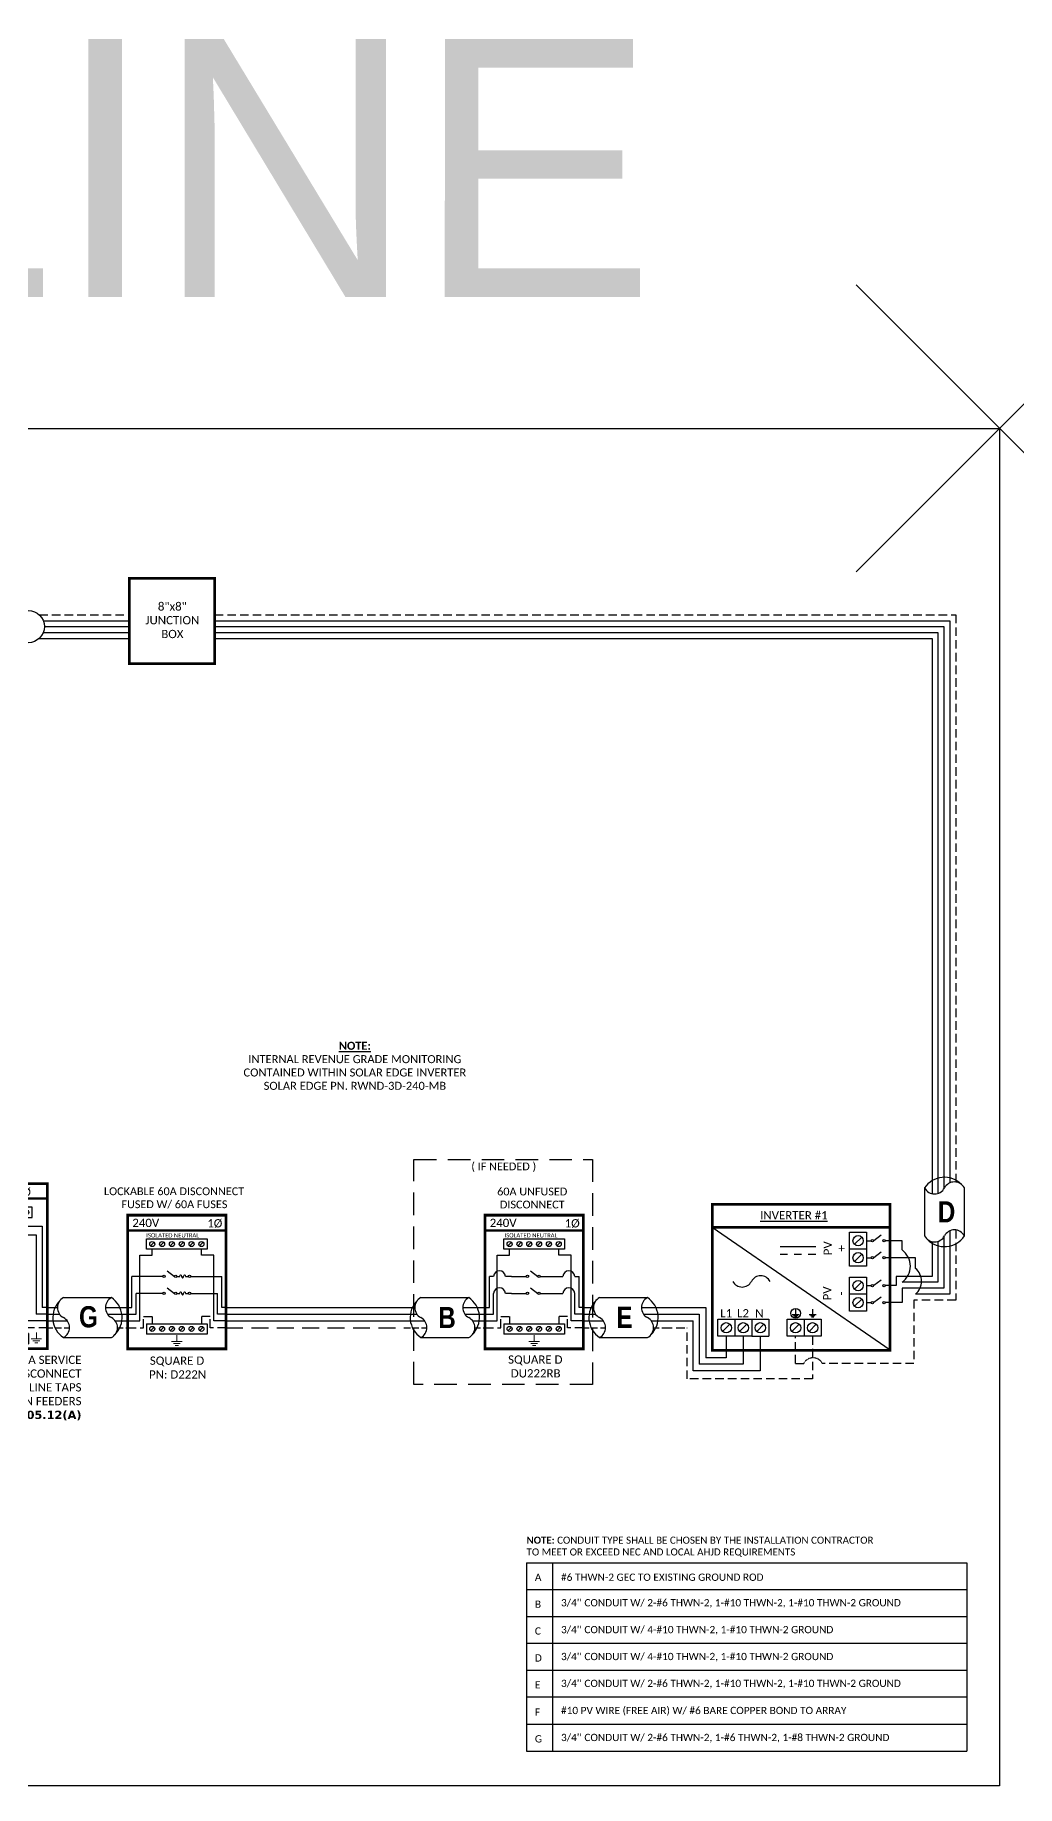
# Model space of a CAD drawing. Header units: feet. Extents: x -13431 to 10655, y 10829 to 29871.
# Drawn here: x 6525 to 6960, y 16895 to 17670 of the extents above; entities that cross this region are included whole.
import ezdxf

# ---------------------------------------------------------------- set-up
doc = ezdxf.new("R2010")
doc.units = ezdxf.units.FT
doc.header["$MEASUREMENT"] = 0
doc.linetypes.add('DASHED', pattern=[0.75, 0.5, -0.25])
doc.linetypes.add('HIDDEN', pattern=[0.375, 0.25, -0.125])
doc.layers.add('LOCKED (NO PRINT)', color=7, linetype='Continuous', plot=False)
doc.styles.add('ONE LINE TXT', font='techb___.ttf')
doc.styles.get("Standard").update_dxf_attribs({"font": 'calibri.ttf'})
doc.styles.add('TITLE BBLOCK TEXT', font='ARIALUNI.TTF')

# ---------------------------------------------------------------- blocks, each defined once
blk = doc.blocks.new('*U253')
at = {"color": 7}
for p, q in [((-35.53, 9), (-31.05, 9)), ((-9.81, 9), (0, 9))]:
    blk.add_line(p, q, dxfattribs=at)
at = {"color": 7, "linetype": 'Continuous'}
for p, q in [((-7.14, 13.31), (-28.39, 13.31)), ((-28.39, -4.31), (-7.14, -4.31))]:
    blk.add_line(p, q, dxfattribs=at)
at = {"color": 10}
for p, q in [((-35.53, 6), (-30.11, 6)), ((-8.87, 6), (0, 6))]:
    blk.add_line(p, q, dxfattribs=at)
at = {"color": 253}
for p, q in [((-35.53, 3), (-26.66, 3)), ((-5.41, 3), (0, 3))]:
    blk.add_line(p, q, dxfattribs=at)
at = {"color": 92, "linetype": 'HIDDEN', "ltscale": 10}
for p, q in [((-4.48, 0), (0, 0)), ((-35.53, 0), (-25.72, 0))]:
    blk.add_line(p, q, dxfattribs=at)
at = {"color": 7, "linetype": 'Continuous'}
for centre, start, end in [((-22.54, 4.5), 133.97324, 236.42648), ((-12.99, 4.5), 313.97324, 56.42648)]:
    blk.add_arc(centre, 10.58, start, end, dxfattribs=at)
at = {"linetype": 'Continuous'}
for centre, start, end in [((-26.08, 8.91), 117.66392, 242.33608), ((-4.83, 8.91), 117.66392, 242.33608), ((-30.7, 0.09), 297.66392, 62.33608), ((-9.45, 0.09), 297.66392, 62.33608)]:
    blk.add_arc(centre, 4.98, start, end, dxfattribs=at)
blk = doc.blocks.new('unfusedDisconnect')
at = {"lineweight": 50}
blk.add_line((-43.61, 43.06), (0, 43.06), dxfattribs=at)
at = {"color": 1, "linetype": 'Continuous'}
for p, q in [((-35.27, 34.78), (-35.27, 39.32)), ((-35.27, 39.32), (-8.32, 39.32)), ((-8.32, 39.32), (-8.32, 34.78)), ((-8.32, 34.78), (-35.27, 34.78)), ((-23.43, 25.18), (-20.16, 22.74)), ((-31.89, 22.73), (-25.32, 22.73)), ((-23.43, 17.65), (-20.16, 15.2)), ((-19.08, 22.73), (-11.7, 22.73)), ((-31.89, 15.2), (-25.32, 15.2)), ((-19.08, 15.2), (-11.7, 15.19)), ((-35.27, 1.76), (-8.32, 1.76)), ((-35.27, 1.76), (-35.27, -2.78)), ((-8.32, 1.76), (-8.32, -2.78)), ((-8.32, -2.78), (-35.27, -2.78))]:
    blk.add_line(p, q, dxfattribs=at)
at = {"color": 253, "linetype": 'Continuous'}
for p, q in [((-38.16, 3), (-38.16, 32.17)), ((-38.16, 32.17), (-32.67, 32.17)), ((-32.67, 32.17), (-32.67, 34.78)), ((-10.92, 32.17), (-10.92, 34.78)), ((-5.43, 32.17), (-10.92, 32.17)), ((-5.43, 3), (-5.43, 32.17)), ((-43.61, 3), (-38.16, 3)), ((0, 3), (-5.43, 3))]:
    blk.add_line(p, q, dxfattribs=at)
at = {"color": 4, "linetype": 'Continuous'}
for p, q in [((-31.89, 37.83), (-33.46, 36.26)), ((-27.53, 37.83), (-29.11, 36.26)), ((-23.18, 37.83), (-24.76, 36.26)), ((-18.83, 37.83), (-20.41, 36.26)), ((-14.48, 37.83), (-16.06, 36.26)), ((-10.13, 37.83), (-11.7, 36.26)), ((-31.89, 0.28), (-33.46, -1.3)), ((-27.53, 0.28), (-29.11, -1.3)), ((-23.18, 0.28), (-24.76, -1.3)), ((-18.83, 0.28), (-20.41, -1.3)), ((-14.48, 0.28), (-16.06, -1.3)), ((-10.13, 0.28), (-11.7, -1.3))]:
    blk.add_line(p, q, dxfattribs=at)
at = {"color": 7, "linetype": 'Continuous'}
for p, q in [((-41.66, 9), (-41.66, 22.73)), ((-39.8, 22.73), (-41.66, 22.73)), ((-31.89, 22.73), (-34.52, 22.73)), ((-11.7, 22.73), (-9.07, 22.73)), ((-3.79, 22.73), (-1.93, 22.73)), ((-1.93, 9), (-1.93, 22.73))]:
    blk.add_line(p, q, dxfattribs=at)
at = {"color": 7}
for p, q in [((-43.61, 9), (-41.66, 9)), ((0, 9), (-1.93, 9))]:
    blk.add_line(p, q, dxfattribs=at)
at = {"color": 10, "linetype": 'Continuous'}
for p, q in [((-39.8, 6), (-39.8, 15.2)), ((-31.89, 15.2), (-34.52, 15.2)), ((-11.7, 15.2), (-9.07, 15.2)), ((-3.79, 6), (-3.79, 15.2)), ((-43.61, 6), (-39.8, 6)), ((0, 6), (-3.79, 6))]:
    blk.add_line(p, q, dxfattribs=at)
at = {"color": 92, "linetype": 'HIDDEN', "ltscale": 15}
for p, q in [((-43.61, 0), (-36.58, 0)), ((-36.58, 0), (-36.58, 4.9)), ((-36.58, 4.9), (-32.67, 4.9)), ((-32.67, 4.9), (-32.67, 1.76)), ((-7.01, 4.9), (-10.92, 4.9)), ((-10.92, 4.9), (-10.92, 1.76)), ((-7.01, 0), (-7.01, 4.9)), ((0, 0), (-7.01, 0))]:
    blk.add_line(p, q, dxfattribs=at)
at = {"lineweight": 50, "const_width": 1.19}
blk.add_lwpolyline([(-43.61, -9.34), (-43.61, 49.84), (0, 49.84), (0, -9.34)], close=True, dxfattribs=at)
at = {"color": 92, "linetype": 'Continuous', "lineweight": 5, "ltscale": 0.05, "flags": 128}
for points in [[(-24.14, -6.17), (-19.45, -6.17)], [(-20.27, -7.03), (-23.32, -7.03)], [(-21.8, -3.32), (-21.8, -6.17)], [(-21.08, -7.9), (-22.51, -7.9)]]:
    blk.add_lwpolyline(points, dxfattribs=at)
at = {"color": 4, "linetype": 'Continuous'}
for centre in [(-32.67, 37.05), (-28.32, 37.05), (-23.97, 37.05), (-19.62, 37.05), (-15.27, 37.05), (-10.92, 37.05), (-32.67, -0.51), (-28.32, -0.51), (-23.97, -0.51), (-19.62, -0.51), (-15.27, -0.51), (-10.92, -0.51)]:
    blk.add_circle(centre, 1.11, dxfattribs=at)
at = {"color": 1, "linetype": 'Continuous'}
for centre in [(-24.78, 22.73), (-19.62, 22.73), (-24.78, 15.2), (-19.62, 15.2)]:
    blk.add_circle(centre, 0.541, dxfattribs=at)
at = {"color": 7, "linetype": 'Continuous'}
for centre in [(-37.16, 22.58), (-6.43, 22.58)]:
    blk.add_arc(centre, 2.64, 3.28193, 176.71807, dxfattribs=at)
at = {"color": 10, "linetype": 'Continuous'}
for centre in [(-37.16, 15.04), (-6.43, 15.04)]:
    blk.add_arc(centre, 2.64, 3.28193, 176.71807, dxfattribs=at)
at = {"color": 4, "linetype": 'Continuous'}
blk.add_text('ISOLATED NEUTRAL', height=1.8743, dxfattribs=at).set_placement((-34.91, 39.97))
at = {"color": 1}
for s, width, gutter_width, heights, insert, char_height, attachment_point in [('\\A1;\\pi17.028;60A UNFUSED\\P\\pi18.229;DISCONNECT', 64.922, 0, [11.89], (-55.21, 62.04), 3.4544, 1), ('240V', 0.1481, 0.75, [0], (-35.55, 46.4), 3.658, 5), ('1Ø', 0.1481, 0.75, [0], (-4.98, 46.1), 3.658, 5), ('\\A1;\\pi13.903,t32.191;SQUARE D\\P\\pi15.079,t33.367;DU222RB', 51.6906, 0.203, [45.94], (-47.25, -12.27), 3.6576, 1)]:
    blk.add_mtext_dynamic_manual_height_columns(s, width=width, gutter_width=gutter_width, heights=heights, dxfattribs=dict(at, insert=insert, char_height=char_height, attachment_point=attachment_point))
blk = doc.blocks.new('*U249')
at = {"color": 10, "linetype": 'DASHED', "ltscale": 20}
blk.add_lwpolyline([(-75.05, 74.56), (3.97, 74.56), (3.97, -25.17), (-75.05, -25.17)], close=True, dxfattribs=at)
at = {"color": 7}
for name, p in [('unfusedDisconnect', (0, 0)), ('*U253', (-43.61, 0))]:
    blk.add_blockref(name, p, dxfattribs=at)
at = {"color": 10, "insert": (-50.86, 73.16), "char_height": 3.4544, "attachment_point": 1}
blk.add_mtext_dynamic_manual_height_columns('\\A1;\\pi1.2092;( IF NEEDED )', width=30.7523, gutter_width=0, heights=[6.58], dxfattribs=at)
at = {"color": 1, "linetype": 'Continuous', "insert": (-64.3, 9.22), "char_height": 9.3833, "attachment_point": 1, "style": 'ONE LINE TXT'}
blk.add_mtext_dynamic_manual_height_columns('{\\W1;\\C256;B}', width=0.1385, gutter_width=2.13, heights=[0], dxfattribs=at)
blk = doc.blocks.new('*U250')
at = {"lineweight": 50}
blk.add_line((-43.61, 43.06), (0, 43.06), dxfattribs=at)
at = {"color": 1, "linetype": 'Continuous'}
for p, q in [((-35.27, 34.78), (-35.27, 39.32)), ((-35.27, 39.32), (-8.32, 39.32)), ((-8.32, 39.32), (-8.32, 34.78)), ((-8.32, 34.78), (-35.27, 34.78)), ((-26.07, 25.18), (-22.81, 22.74)), ((-26.07, 17.65), (-22.81, 15.2)), ((-21.73, 22.73), (-20.49, 22.73)), ((-17.94, 22.73), (-16.7, 22.73)), ((-21.73, 15.2), (-20.49, 15.2)), ((-17.94, 15.2), (-16.7, 15.2)), ((-35.27, 1.76), (-8.32, 1.76)), ((-35.27, 1.76), (-35.27, -2.78)), ((-8.32, 1.76), (-8.32, -2.78)), ((-8.32, -2.78), (-35.27, -2.78))]:
    blk.add_line(p, q, dxfattribs=at)
at = {"color": 253, "linetype": 'Continuous'}
for p, q in [((-38.16, 3), (-38.16, 32.17)), ((-38.16, 32.17), (-32.67, 32.17)), ((-32.67, 32.17), (-32.67, 34.78)), ((-10.92, 32.17), (-10.92, 34.78)), ((-5.43, 32.17), (-10.92, 32.17)), ((-5.43, 3), (-5.43, 32.17)), ((-43.61, 3), (-38.16, 3)), ((0, 3), (-5.43, 3))]:
    blk.add_line(p, q, dxfattribs=at)
at = {"color": 4, "linetype": 'Continuous'}
for p, q in [((-31.89, 37.83), (-33.46, 36.26)), ((-27.53, 37.83), (-29.11, 36.26)), ((-23.18, 37.83), (-24.76, 36.26)), ((-18.83, 37.83), (-20.41, 36.26)), ((-14.48, 37.83), (-16.06, 36.26)), ((-10.13, 37.83), (-11.7, 36.26)), ((-31.89, 0.28), (-33.46, -1.3)), ((-27.53, 0.28), (-29.11, -1.3)), ((-23.18, 0.28), (-24.76, -1.3)), ((-18.83, 0.28), (-20.41, -1.3)), ((-14.48, 0.28), (-16.06, -1.3)), ((-10.13, 0.28), (-11.7, -1.3))]:
    blk.add_line(p, q, dxfattribs=at)
at = {"color": 7, "linetype": 'Continuous'}
for p, q in [((-27.97, 22.73), (-41.66, 22.73)), ((-41.66, 9), (-41.66, 22.73)), ((-15.62, 22.73), (-1.93, 22.73)), ((-1.93, 9), (-1.93, 22.73))]:
    blk.add_line(p, q, dxfattribs=at)
at = {"color": 7}
for p, q in [((-43.61, 9), (-41.66, 9)), ((0, 9), (-1.93, 9))]:
    blk.add_line(p, q, dxfattribs=at)
at = {"color": 10, "linetype": 'Continuous'}
for p, q in [((-27.97, 15.2), (-39.8, 15.2)), ((-39.8, 6), (-39.8, 15.2)), ((-15.62, 15.2), (-3.79, 15.19)), ((-3.79, 6), (-3.79, 15.2)), ((-43.61, 6), (-39.8, 6)), ((0, 6), (-3.79, 6))]:
    blk.add_line(p, q, dxfattribs=at)
at = {"color": 92, "linetype": 'HIDDEN', "ltscale": 15}
for p, q in [((-43.61, 0), (-36.58, 0)), ((-36.58, 0), (-36.58, 4.9)), ((-36.58, 4.9), (-32.67, 4.9)), ((-32.67, 4.9), (-32.67, 1.76)), ((-7.01, 4.9), (-10.92, 4.9)), ((-10.92, 4.9), (-10.92, 1.76)), ((-7.01, 0), (-7.01, 4.9)), ((0, 0), (-7.01, 0))]:
    blk.add_line(p, q, dxfattribs=at)
at = {"lineweight": 50, "const_width": 1.19}
blk.add_lwpolyline([(-43.61, -9.34), (-43.61, 49.84), (0, 49.84), (0, -9.34)], close=True, dxfattribs=at)
at = {"color": 92, "linetype": 'Continuous', "lineweight": 5, "ltscale": 0.05, "flags": 128}
for points in [[(-24.14, -6.17), (-19.45, -6.17)], [(-20.27, -7.03), (-23.32, -7.03)], [(-21.8, -3.32), (-21.8, -6.17)], [(-21.08, -7.9), (-22.51, -7.9)]]:
    blk.add_lwpolyline(points, dxfattribs=at)
at = {"color": 4, "linetype": 'Continuous'}
for centre in [(-32.67, 37.05), (-28.32, 37.05), (-23.97, 37.05), (-19.62, 37.05), (-15.27, 37.05), (-10.92, 37.05), (-32.67, -0.51), (-28.32, -0.51), (-23.97, -0.51), (-19.62, -0.51), (-15.27, -0.51), (-10.92, -0.51)]:
    blk.add_circle(centre, 1.11, dxfattribs=at)
at = {"color": 1, "linetype": 'Continuous'}
for centre in [(-27.43, 22.73), (-22.27, 22.73), (-16.16, 22.73), (-27.43, 15.2), (-22.27, 15.2), (-16.16, 15.19)]:
    blk.add_circle(centre, 0.541, dxfattribs=at)
for points in [[(-20.49, 22.73), (-20.12, 23.49), (-19.22, 21.97), (-18.39, 23.49), (-17.94, 22.73)], [(-20.49, 15.2), (-20.12, 15.96), (-19.22, 14.43), (-18.39, 15.96), (-17.94, 15.2)]]:
    blk.add_spline(points, degree=3, dxfattribs=at)
at = {"color": 7}
blk.add_blockref('*U253', (-43.61, 0), dxfattribs=at)
at = {"color": 4, "linetype": 'Continuous'}
blk.add_text('ISOLATED NEUTRAL', height=1.8743, dxfattribs=at).set_placement((-35.32, 39.97))
at = {"color": 1}
for s, width, gutter_width, heights, insert, char_height, attachment_point in [('\\A1;\\pi4.8144;LOCKABLE 60A DISCONNECT \\P\\pi12.55;FUSED W/ 60A FUSES', 71.8931, 92.23, [18.56], (-58.88, 62.16), 3.4544, 1), ('240V', 0.1481, 0.75, [0], (-35.55, 46.4), 3.658, 5), ('1Ø', 0.1481, 0.75, [0], (-4.98, 46.1), 3.658, 5), ('\\A1;\\pi5.5987,t23.887;SQUARE D\\P\\pi5.2414,t23.529;PN: D222N', 35.0816, 28.88, [13.54], (-39.35, -12.75), 3.6576, 1)]:
    blk.add_mtext_dynamic_manual_height_columns(s, width=width, gutter_width=gutter_width, heights=heights, dxfattribs=dict(at, insert=insert, char_height=char_height, attachment_point=attachment_point))
blk = doc.blocks.new('*U254')
at = {"color": 7}
blk.add_line((-79.14, 9), (0, 9), dxfattribs=at)
at = {"color": 10}
blk.add_line((-79.14, 6), (0, 6), dxfattribs=at)
at = {"color": 253}
blk.add_line((-79.14, 3), (0, 3), dxfattribs=at)
at = {"color": 92, "linetype": 'DASHED', "ltscale": 15}
blk.add_line((-79.14, 0), (0, 0), dxfattribs=at)
at = {"color": 1, "insert": (-22.08, 115.96), "char_height": 3.5433, "attachment_point": 5}
blk.add_mtext_dynamic_manual_height_columns('{\\fCalibri|b1|i0|c0|p34;\\LNOTE:\\P}INTERNAL REVENUE GRADE MONITORING\\PCONTAINED WITHIN SOLAR EDGE INVERTER\\PSOLAR EDGE PN. RWND-3D-240-MB', width=99.534, gutter_width=7.17, heights=[0], dxfattribs=at)
blk = doc.blocks.new('serviceDisconnect_mainBrekerSubpanel')
at = {"linetype": 'Continuous'}
h = blk.add_hatch(color=1, dxfattribs=at)
h.dxf.hatch_style = 1
edge = h.paths.add_edge_path()
edge.add_arc((-126.38, 67.91), 0.291, 0, 360)
h = blk.add_hatch(color=1, dxfattribs=at)
h.dxf.hatch_style = 1
edge = h.paths.add_edge_path()
edge.add_arc((-122.35, 67.91), 0.291, 0, 360)
h = blk.add_hatch(color=1, dxfattribs=at)
h.dxf.hatch_style = 1
edge = h.paths.add_edge_path()
edge.add_arc((-126.38, 58.28), 0.291, 0, 360)
h = blk.add_hatch(color=1, dxfattribs=at)
h.dxf.hatch_style = 1
edge = h.paths.add_edge_path()
edge.add_arc((-122.35, 58.28), 0.291, 0, 360)
h = blk.add_hatch(color=1, dxfattribs=at)
h.dxf.hatch_style = 1
edge = h.paths.add_edge_path()
edge.add_arc((-126.38, 48.98), 0.528, 0, 360)
h = blk.add_hatch(color=1, dxfattribs=at)
h.dxf.hatch_style = 1
edge = h.paths.add_edge_path()
edge.add_arc((-122.35, 52.36), 0.528, 0, 360)
h = blk.add_hatch(color=1, dxfattribs=at)
h.dxf.hatch_style = 1
edge = h.paths.add_edge_path()
edge.add_arc((-126.38, 39.58), 0.528, 0, 360)
h = blk.add_hatch(color=1, dxfattribs=at)
h.dxf.hatch_style = 1
edge = h.paths.add_edge_path()
edge.add_arc((-122.35, 42.95), 0.528, 0, 360)
h = blk.add_hatch(color=254, dxfattribs=at)
h.dxf.hatch_style = 1
edge = h.paths.add_edge_path()
edge.add_arc((-23.72, 41.07), 1.11, 0, 360)
h = blk.add_hatch(color=254, dxfattribs=at)
h.dxf.hatch_style = 1
edge = h.paths.add_edge_path()
edge.add_arc((-19.69, 44.9), 1.11, 0, 360)
h = blk.add_hatch(color=1, dxfattribs=at)
h.dxf.hatch_style = 1
edge = h.paths.add_edge_path()
edge.add_arc((-122.35, 33.55), 0.528, 0, 360)
h = blk.add_hatch(color=1, dxfattribs=at)
h.dxf.hatch_style = 1
edge = h.paths.add_edge_path()
edge.add_arc((-126.38, 30.17), 0.528, 0, 360)
h = blk.add_hatch(color=1, dxfattribs=at)
h.dxf.hatch_style = 1
edge = h.paths.add_edge_path()
edge.add_arc((-23.72, 29.12), 0.291, 0, 360)
h = blk.add_hatch(color=1, dxfattribs=at)
h.dxf.hatch_style = 1
edge = h.paths.add_edge_path()
edge.add_arc((-19.69, 29.12), 0.291, 0, 360)
h = blk.add_hatch(color=1, dxfattribs=at)
h.dxf.hatch_style = 1
edge = h.paths.add_edge_path()
edge.add_arc((-23.72, 19.49), 0.291, 0, 360)
h = blk.add_hatch(color=1, dxfattribs=at)
h.dxf.hatch_style = 1
edge = h.paths.add_edge_path()
edge.add_arc((-19.69, 19.49), 0.291, 0, 360)
at = {"lineweight": 50}
for p, q in [((-164.82, 81.57), (-83.91, 81.57)), ((0, 57.27), (-40.3, 57.27))]:
    blk.add_line(p, q, dxfattribs=at)
at = {"color": 10, "linetype": 'Continuous'}
for p, q in [((-126.38, 68.2), (-126.38, 71.91)), ((-94.89, 71.91), (-126.38, 71.91)), ((-94.89, 6), (-94.89, 71.91)), ((-126.38, 30.17), (-126.38, 57.98)), ((-119.79, 48.98), (-128.94, 48.98)), ((-61.25, 41.07), (-61.25, 46.84)), ((-119.79, 39.58), (-128.94, 39.58)), ((-22.61, 41.07), (-61.25, 41.07)), ((-23.72, 29.41), (-23.72, 41.07)), ((-22.61, 41.07), (-4.92, 41.07)), ((-4.92, 41.07), (-4.92, 6)), ((-119.79, 30.17), (-128.94, 30.17)), ((-23.72, 6), (-23.72, 19.19)), ((-73.67, 6), (-94.89, 6)), ((-23.72, 6), (-52.42, 6)), ((0, 6), (-4.92, 6))]:
    blk.add_line(p, q, dxfattribs=at)
at = {"color": 7, "linetype": 'Continuous'}
for p, q in [((-122.35, 68.2), (-122.35, 75.74)), ((-90.86, 9), (-90.86, 75.74)), ((-122.35, 33.55), (-122.35, 57.98)), ((-128.94, 52.36), (-119.79, 52.36)), ((-119.79, 52.36), (-128.94, 52.36)), ((-54.76, 44.9), (-54.76, 46.84)), ((-128.94, 42.95), (-119.79, 42.95)), ((-119.79, 42.95), (-128.94, 42.95)), ((-18.58, 44.9), (-54.76, 44.9)), ((-19.69, 29.41), (-19.69, 44.9)), ((-119.79, 33.55), (-128.94, 33.55)), ((-19.69, 9), (-19.69, 19.19)), ((-50.66, 13.26), (-71.9, 13.26)), ((-71.9, -4.37), (-50.66, -4.37))]:
    blk.add_line(p, q, dxfattribs=at)
at = {"color": 7}
for p, q in [((-122.35, 75.74), (-90.86, 75.74)), ((-18.58, 44.9), (-2.32, 44.9)), ((-2.32, 44.9), (-2.32, 9)), ((-74.56, 9), (-90.86, 9)), ((-19.69, 9), (-53.32, 9)), ((0, 9), (-2.32, 9))]:
    blk.add_line(p, q, dxfattribs=at)
at = {"color": 253, "linetype": 'Continuous'}
for p, q in [((-67.74, 36.76), (-67.74, 46.84)), ((-31.12, 36.76), (-31.12, 48.81)), ((-13.72, 48.81), (-13.72, 3)), ((-9.36, 48.81), (-9.36, 3)), ((-31.12, 36.76), (-67.74, 36.76)), ((-94.92, 0.16), (-113.79, 0.16)), ((-70.21, 3), (-94.92, 3)), ((-94.92, 3), (-94.92, 0.16)), ((-13.72, 3), (-48.97, 3)), ((0, 3), (-9.36, 3))]:
    blk.add_line(p, q, dxfattribs=at)
at = {"color": 1, "linetype": 'Continuous'}
for p, q in [((-6.77, 53.35), (-33.71, 53.35)), ((-33.71, 53.35), (-33.71, 48.81)), ((-33.71, 48.81), (-6.77, 48.81)), ((-6.77, 48.81), (-6.77, 53.35)), ((-134.93, -2.51), (-134.93, 20.23)), ((-130.4, 20.23), (-134.93, 20.23)), ((-130.4, 20.23), (-130.4, -2.51)), ((-118.33, -2.43), (-118.33, 20.16)), ((-113.79, 20.16), (-118.33, 20.16)), ((-113.79, 20.16), (-113.79, -2.43)), ((-130.4, -2.51), (-134.93, -2.51)), ((-113.79, -2.43), (-118.33, -2.43)), ((-8.3, -2.62), (-35.24, -2.62)), ((-35.24, -2.62), (-35.24, -7.16)), ((-35.24, -7.16), (-8.3, -7.16)), ((-8.3, -2.62), (-8.3, -7.16))]:
    blk.add_line(p, q, dxfattribs=at)
at = {"color": 4, "linetype": 'Continuous'}
for p, q in [((-31.9, 51.86), (-30.33, 50.29)), ((-27.55, 51.86), (-25.98, 50.29)), ((-23.2, 51.86), (-21.63, 50.29)), ((-18.85, 51.86), (-17.28, 50.29)), ((-14.5, 51.86), (-12.93, 50.29)), ((-10.15, 51.86), (-8.58, 50.29)), ((-131.88, 18.28), (-133.45, 16.71)), ((-115.28, 18.35), (-116.85, 16.78)), ((-131.88, 13.93), (-133.45, 12.36)), ((-131.88, 9.58), (-133.45, 8.01)), ((-115.28, 14), (-116.85, 12.43)), ((-115.28, 9.65), (-116.85, 8.08)), ((-131.88, 5.23), (-133.45, 3.66)), ((-131.88, 0.88), (-133.45, -0.69)), ((-115.28, 5.3), (-116.85, 3.73)), ((-115.28, 0.95), (-116.85, -0.62)), ((-33.43, -4.11), (-31.86, -5.68)), ((-29.08, -4.11), (-27.51, -5.68)), ((-24.73, -4.11), (-23.16, -5.68)), ((-20.38, -4.11), (-18.81, -5.68)), ((-16.03, -4.11), (-14.46, -5.68)), ((-11.68, -4.11), (-10.11, -5.68))]:
    blk.add_line(p, q, dxfattribs=at)
at = {"color": 92, "linetype": 'HIDDEN', "ltscale": 15}
for p, q in [((-136.95, -4.96), (-136.95, 0.09)), ((-136.95, 0.09), (-134.93, 0.09)), ((-69.23, 0), (-90.86, 0)), ((-90.86, 0), (-90.86, -4.96)), ((-32.65, 0), (-47.99, 0)), ((-32.65, 0), (-32.65, -2.62)), ((0, 0), (-10.9, 0)), ((-10.9, 0), (-10.9, -2.62)), ((-90.86, -4.96), (-136.95, -4.96)), ((-35.24, -6.23), (-67.77, -6.23)), ((-67.77, -6.23), (-67.77, -15.55))]:
    blk.add_line(p, q, dxfattribs=at)
at = {"color": 92, "ltscale": 15}
blk.add_line((-67.77, -15.55), (-67.77, -35.51), dxfattribs=at)
at = {"lineweight": 50, "const_width": 1.19}
for points in [[(-164.82, -9.3), (-164.82, 101.21), (-83.91, 101.21), (-83.91, -9.3)], [(-70.68, 46.84), (-70.68, 63.73), (-51.83, 63.73), (-51.83, 46.84)], [(0, -9.3), (0, 63.73), (-40.3, 63.73), (-40.3, -9.3)]]:
    blk.add_lwpolyline(points, close=True, dxfattribs=at)
at = {"color": 92, "linetype": 'Continuous', "lineweight": 5, "ltscale": 0.05, "flags": 128}
for points in [[(-129.78, 10.97), (-125.1, 10.97)], [(-125.91, 10.1), (-128.97, 10.1)], [(-126.72, 9.23), (-128.16, 9.23)], [(-127.44, 13.81), (-127.44, 10.97)], [(-7.21, -4.9), (-2.53, -4.9)], [(-3.34, -5.77), (-6.4, -5.77)], [(-4.15, -6.63), (-5.59, -6.63)], [(-4.87, -2.05), (-4.87, -4.9)]]:
    blk.add_lwpolyline(points, dxfattribs=at)
at = {"color": 92, "linetype": 'Continuous', "ltscale": 4, "flags": 128}
for points in [[(-76.25, -35.51), (-59.29, -35.51)], [(-62.23, -38.65), (-73.31, -38.65)], [(-65.16, -41.79), (-70.37, -41.79)]]:
    blk.add_lwpolyline(points, dxfattribs=at)
at = {"color": 1, "linetype": 'Continuous'}
for centre, radius in [((-126.38, 67.91), 0.291), ((-122.35, 67.91), 0.291), ((-126.38, 58.28), 0.291), ((-122.35, 58.28), 0.291), ((-126.38, 48.98), 0.528), ((-122.35, 52.36), 0.528), ((-126.38, 39.58), 0.528), ((-122.35, 42.95), 0.528), ((-122.35, 33.55), 0.528), ((-126.38, 30.17), 0.528), ((-23.72, 29.12), 0.291), ((-19.69, 29.12), 0.291), ((-23.72, 19.49), 0.291), ((-19.69, 19.49), 0.291)]:
    blk.add_circle(centre, radius, dxfattribs=at)
at = {"linetype": 'Continuous'}
blk.add_circle((-61.25, 55.28), 7.15, dxfattribs=at)
at = {"color": 4, "linetype": 'Continuous'}
for centre in [(-31.12, 51.08), (-26.77, 51.08), (-22.42, 51.08), (-18.07, 51.08), (-13.72, 51.08), (-9.36, 51.08), (-132.67, 17.49), (-116.06, 17.57), (-132.67, 13.14), (-132.67, 8.79), (-116.06, 13.21), (-116.06, 8.86), (-132.67, 4.44), (-132.67, 0.09), (-116.06, 4.51), (-116.06, 0.16), (-32.65, -4.89), (-28.3, -4.89), (-23.95, -4.89), (-19.6, -4.89), (-15.25, -4.89), (-10.9, -4.89)]:
    blk.add_circle(centre, 1.11, dxfattribs=at)
at = {"color": 7, "linetype": 'Continuous'}
for centre in [(-23.72, 41.07), (-19.69, 44.9), (-19.69, 44.9)]:
    blk.add_circle(centre, 1.11, dxfattribs=at)
at = {"color": 1, "linetype": 'Continuous'}
for centre, radius, start, end in [((-134.05, 63.09), 9.06, 327.87082, 32.12918), ((-130.02, 63.09), 9.06, 327.87082, 32.12918), ((-131.94, 49.81), 3.93, 40.3392, 139.6608), ((-131.94, 46.43), 3.93, 40.3392, 139.6608), ((-116.79, 49.81), 3.93, 40.3392, 139.6608), ((-116.79, 46.43), 3.93, 40.3392, 139.6608), ((-131.94, 40.41), 3.93, 40.3392, 139.6608), ((-131.94, 37.03), 3.93, 40.3392, 139.6608), ((-116.79, 40.41), 3.93, 40.3392, 139.6608), ((-116.79, 37.03), 3.93, 40.3392, 139.6608), ((-131.94, 31.01), 3.93, 40.3392, 139.6608), ((-131.94, 27.63), 3.93, 40.3392, 139.6608), ((-116.79, 31.01), 3.93, 40.3392, 139.6608), ((-116.79, 27.63), 3.93, 40.3392, 139.6608), ((-31.39, 24.3), 9.06, 327.87082, 32.12918), ((-27.36, 24.3), 9.06, 327.87082, 32.12918)]:
    blk.add_arc(centre, radius, start, end, dxfattribs=at)
at = {"color": 7, "linetype": 'Continuous'}
for centre, start, end in [((-66.05, 4.44), 133.97324, 236.42648), ((-56.51, 4.44), 313.97324, 56.42648)]:
    blk.add_arc(centre, 10.58, start, end, dxfattribs=at)
at = {"linetype": 'Continuous'}
for centre, start, end in [((-69.59, 8.85), 117.66392, 242.33608), ((-48.35, 8.85), 117.66392, 242.33608), ((-74.21, 0.04), 297.66392, 62.33608), ((-52.97, 0.04), 297.66392, 62.33608)]:
    blk.add_arc(centre, 4.98, start, end, dxfattribs=at)
at = {"color": 253, "linetype": 'Continuous', "style": 'ONE LINE TXT'}
blk.add_text('M', height=9.38, dxfattribs=at).set_placement((-65.81, 50.57))
at = {"color": 4, "linetype": 'Continuous'}
blk.add_text('BONDED NEUTRAL', height=1.8743, dxfattribs=at).set_placement((-32.1, 54))
blk.add_text('NEUTRAL', height=1.874, rotation=90, dxfattribs=at).set_placement((-118.99, 4.08))
at = {"color": 1}
for s, width, gutter_width, heights, insert, char_height, attachment_point in [('240V', 0.1481, 0.75, [0], (-156.29, 97.16), 3.658, 5), ('1Ø', 0.1481, 0.75, [0], (-89.22, 97.16), 3.658, 5), ('150A MAIN BREAKER\\P150A BUSBAR', 72.4998, 0.75, [0], (-123.66, 87.76), 3.6576, 5), ('EXISTING\\P1Ø 120/240V UTILITY METER', 37.8067, 7.17, [0], (-61.27, 74.29), 3.5433, 5), ('1Ø', 0.1481, 0.75, [0], (-10.63, 59.98), 3.658, 5), ('240V', 0.1481, 0.75, [0], (-27.9, 59.98), 3.658, 5), ('EXISTING MAIN BREAKER SUBPANEL', 79.2627, 97.94, [154.49], (-123.25, -16.99), 3.5433, 5), ('\\A1;\\pt18.288;EXISTING 150A SERVICE DISCONNECT\\P\\ptz;{\\A0;INSULATED LINE TAPS INSTALLED ON MAIN FEEDERS \\fVerdana|b1|i0|c0|p34;NEC 705.12(A)}', 70.4018, 0.203, [110.27], (15.13, -12.37), 3.6576, 3)]:
    blk.add_mtext_dynamic_manual_height_columns(s, width=width, gutter_width=gutter_width, heights=heights, dxfattribs=dict(at, insert=insert, char_height=char_height, attachment_point=attachment_point))
at = {"color": 4, "linetype": 'Continuous', "char_height": 1.874, "attachment_point": 5, "rotation": 90}
for insert in [(-130.16, 63.26), (-27.5, 24.47)]:
    blk.add_mtext_dynamic_manual_height_columns('2p150A\\PMAIN', width=0.1481, gutter_width=0.75, heights=[0], dxfattribs=dict(at, insert=insert))
at = {"color": 4, "linetype": 'Continuous', "insert": (-61.53, 4.38), "char_height": 1.8743, "attachment_point": 5}
blk.add_mtext_dynamic_manual_height_columns('EXISTING CONDUIT\\P& FEEDERS', width=13.5689, gutter_width=7.17, heights=[0], dxfattribs=at)
blk = doc.blocks.new('*U252')
at = {"color": 7}
blk.add_blockref('serviceDisconnect_mainBrekerSubpanel', (0, 0), dxfattribs=at)
blk = doc.blocks.new('*T263')
at = {"linetype": 'ByBlock', "lineweight": -2, "transparency": 16777216}
for p, q in [((0, 0), (195.1, 0)), ((0, 0), (0, -83.41)), ((11.58, 0), (11.58, -83.41)), ((195.1, 0), (195.1, -83.41)), ((0, -11.84), (195.1, -11.84)), ((0, -23.75), (195.1, -23.75)), ((0, -35.65), (195.1, -35.65)), ((0, -47.56), (195.1, -47.56)), ((0, -59.46), (195.1, -59.46)), ((0, -71.5), (195.1, -71.5)), ((0, -83.41), (195.1, -83.41))]:
    blk.add_line(p, q, dxfattribs=at)
at = {"color": 0, "linetype": 'Continuous', "transparency": 16777216, "char_height": 3.2119, "attachment_point": 7}
for s, insert, width in [('{\\fCalibri|b0|i0|c0;A', (3.78, -8.06), 4.025), ('{\\fCalibri|b0|i0|c0;#6 THWN-2 GEC TO EXISTING GROUND ROD', (15.36, -8.06), 175.9562), ('{\\fCalibri|b0|i0|c0;B', (3.78, -19.97), 4.025), ("{\\fCalibri|b0|i0|c0;3/4'' CONDUIT W/ 2-#6 THWN-2, 1-#10 THWN-2, 1-#10 THWN-2 GROUND", (15.36, -19.97), 175.9562), ('{\\fCalibri|b0|i0|c0;C', (3.78, -31.87), 4.025), ("{\\fCalibri|b0|i0|c0;3/4'' CONDUIT W/ 4-#10 THWN-2, 1-#10 THWN-2 GROUND", (15.36, -31.87), 175.9562), ('{\\fCalibri|b0|i0|c0;D', (3.78, -43.78), 4.025), ("{\\fCalibri|b0|i0|c0;3/4'' CONDUIT W/ 4-#10 THWN-2, 1-#10 THWN-2 GROUND", (15.36, -43.78), 175.9562), ('{\\fCalibri|b0|i0|c0;E', (3.78, -55.68), 4.025), ("{\\fCalibri|b0|i0|c0;3/4'' CONDUIT W/ 2-#6 THWN-2, 1-#10 THWN-2, 1-#10 THWN-2 GROUND", (15.36, -55.68), 175.9562), ('{\\fCalibri|b0|i0|c0;F', (3.78, -67.73), 4.025), ('{\\fCalibri|b0|i0|c0;#10 PV WIRE (FREE AIR) W/ #6 BARE COPPER BOND TO ARRAY', (15.36, -67.73), 175.9562), ('{\\fCalibri|b0|i0|c0;G', (3.78, -79.63), 4.025), ("{\\fCalibri|b0|i0|c0;3/4'' CONDUIT W/ 2-#6 THWN-2, 1-#6 THWN-2, 1-#8 THWN-2 GROUND", (15.36, -79.63), 175.9562)]:
    blk.add_mtext(s, dxfattribs=dict(at, insert=insert, width=width))
blk = doc.blocks.new('8x8box')
at = {"lineweight": 50, "const_width": 1.19}
blk.add_lwpolyline([(37.78, 0), (0, 0), (0, 37.78), (37.78, 37.78)], close=True, dxfattribs=at)
at = {"color": 1, "insert": (19.03, 19.26), "char_height": 3.6576, "attachment_point": 5}
blk.add_mtext_dynamic_manual_height_columns('8"x8"  JUNCTION BOX ', width=0.4767, gutter_width=7.17, heights=[0], dxfattribs=at)
blk = doc.blocks.new('string1')
at = {"color": 10, "linetype": 'Continuous'}
for p, q in [((-412.25, 269.3), (-386.03, 269.3)), ((-372.93, 269.3), (-334.78, 269.3)), ((-297, 269.3), (23.33, 269.3)), ((23.33, 269.3), (23.33, 20.94)), ((7.45, 0), (0, 0)), ((7.45, -4.11), (7.45, 0)), ((23.33, -0.31), (23.33, -18.41)), ((23.33, -18.41), (7.45, -18.41))]:
    blk.add_line(p, q, dxfattribs=at)
at = {"color": 7, "linetype": 'Continuous'}
for p, q in [((-412.25, 266.68), (-384.42, 266.68)), ((-374.73, 266.68), (-334.78, 266.68)), ((-297, 266.68), (20.71, 266.68)), ((20.71, 266.68), (20.71, 20.82)), ((20.71, -0.42), (20.71, -15.79)), ((4.87, -19.9), (0, -19.9)), ((20.71, -15.79), (4.87, -15.79)), ((4.87, -15.79), (4.87, -19.9))]:
    blk.add_line(p, q, dxfattribs=at)
at = {"color": 10, "linetype": 'Continuous'}
blk.add_arc((2.32, -11.26), 8.8, 305.65052, 54.34948, dxfattribs=at)

msp = doc.modelspace()

# ---------------------------------------------------------------- linework, layer by layer
at = {"color": 92, "linetype": 'HIDDEN', "ltscale": 15}
for p, q in [((6526.72, 17413.24), (6566.67, 17413.24)), ((6604.45, 17413.24), (6932.65, 17413.24)), ((6932.65, 17413.24), (6932.65, 17162.07)), ((6932.65, 17140.83), (6932.65, 17109.8)), ((6932.65, 17109.8), (6914.14, 17109.8)), ((6914.14, 17109.8), (6914.14, 17081.72)), ((6803.28, 17097.54), (6813.64, 17097.54)), ((6813.64, 17074.85), (6813.64, 17097.54)), ((6861.74, 17081.72), (6861.74, 17093.75)), ((6869.28, 17093.75), (6869.28, 17074.85)), ((6861.74, 17081.72), (6865.34, 17081.72)), ((6914.14, 17081.72), (6873.58, 17081.72)), ((6869.28, 17074.85), (6813.64, 17074.85))]:
    msp.add_line(p, q, dxfattribs=at)
at = {"color": 10, "linetype": 'Continuous'}
for p, q in [((6528.52, 17410.62), (6566.67, 17410.62)), ((6604.45, 17410.62), (6930.02, 17410.62)), ((6930.02, 17410.62), (6930.02, 17161.67)), ((6930.02, 17140.42), (6930.02, 17112.42)), ((6914.85, 17128.54), (6901.45, 17128.54)), ((6914.85, 17123.82), (6914.85, 17128.54)), ((6930.02, 17112.42), (6914.85, 17112.42)), ((6803.28, 17103.54), (6819.04, 17103.54)), ((6819.04, 17103.54), (6819.04, 17081.35)), ((6838.57, 17093.75), (6838.57, 17081.35)), ((6838.57, 17081.35), (6819.04, 17081.35))]:
    msp.add_line(p, q, dxfattribs=at)
at = {"color": 7, "linetype": 'Continuous'}
for p, q in [((6529.01, 17408), (6566.67, 17408)), ((6604.45, 17408), (6927.4, 17408)), ((6927.4, 17408), (6927.4, 17159)), ((6918.85, 17159.44), (6918.85, 17138.2)), ((6936.48, 17138.2), (6936.48, 17159.44)), ((6903.59, 17087.59), (6824.82, 17141.96)), ((6927.4, 17137.76), (6927.4, 17115.04)), ((6870.64, 17133.35), (6854.88, 17133.35)), ((6858.17, 17129.94), (6854.88, 17129.94)), ((6864.41, 17129.94), (6861.11, 17129.94)), ((6870.64, 17129.94), (6867.35, 17129.94)), ((6927.4, 17115.04), (6908.94, 17115.04)), ((6908.94, 17115.04), (6908.94, 17108.64)), ((6803.28, 17106.54), (6821.98, 17106.54)), ((6821.98, 17106.54), (6821.98, 17084.16)), ((6908.94, 17108.64), (6901.45, 17108.64)), ((6831.04, 17093.75), (6831.04, 17084.16)), ((6831.04, 17084.16), (6821.98, 17084.16))]:
    msp.add_line(p, q, dxfattribs=at)
at = {"color": 1, "linetype": 'Continuous'}
for p, q in [((6885.64, 17124.77), (6885.64, 17139.84)), ((6885.64, 17139.84), (6893.17, 17139.84)), ((6885.64, 17124.77), (6885.64, 17139.84)), ((6893.17, 17139.84), (6893.17, 17124.77)), ((6893.17, 17139.84), (6893.17, 17132.31)), ((6893.17, 17136.08), (6895.21, 17136.08)), ((6899.6, 17138.54), (6896.34, 17136.09)), ((6893.17, 17132.31), (6885.64, 17132.31)), ((6893.17, 17128.54), (6895.21, 17128.54)), ((6899.6, 17131), (6896.34, 17128.56)), ((6893.17, 17124.77), (6885.64, 17124.77)), ((6885.64, 17104.88), (6885.64, 17119.95)), ((6885.64, 17119.95), (6893.17, 17119.95)), ((6893.17, 17119.95), (6893.17, 17112.41)), ((6893.17, 17112.41), (6885.64, 17112.41)), ((6893.17, 17116.18), (6895.21, 17116.18)), ((6893.17, 17112.41), (6893.17, 17104.88)), ((6899.6, 17118.64), (6896.34, 17116.2)), ((6893.17, 17104.88), (6885.64, 17104.88)), ((6893.17, 17108.64), (6895.21, 17108.64)), ((6899.6, 17111.11), (6896.34, 17108.66)), ((6827.27, 17101.29), (6842.34, 17101.29)), ((6827.27, 17093.75), (6827.27, 17101.29)), ((6827.27, 17101.29), (6834.8, 17101.29)), ((6834.8, 17101.29), (6834.8, 17093.75)), ((6842.34, 17101.29), (6842.34, 17093.75)), ((6842.34, 17101.29), (6849.87, 17101.29)), ((6849.87, 17101.29), (6849.87, 17093.75)), ((6857.98, 17101.29), (6873.05, 17101.29)), ((6857.98, 17093.75), (6857.98, 17101.29)), ((6857.98, 17101.29), (6865.51, 17101.29)), ((6865.51, 17101.29), (6865.51, 17093.75)), ((6873.05, 17101.29), (6873.05, 17093.75)), ((6842.34, 17093.75), (6827.27, 17093.75)), ((6842.34, 17093.75), (6849.87, 17093.75)), ((6873.05, 17093.75), (6857.98, 17093.75))]:
    msp.add_line(p, q, dxfattribs=at)
at = {"color": 4, "linetype": 'Continuous'}
for p, q in [((6891.01, 17137.68), (6887.8, 17134.47)), ((6891.01, 17130.15), (6887.8, 17126.93)), ((6891.01, 17117.79), (6887.8, 17114.57)), ((6891.01, 17110.25), (6887.8, 17107.04)), ((6832.64, 17099.13), (6829.43, 17095.91)), ((6840.18, 17099.13), (6836.96, 17095.91)), ((6847.71, 17099.13), (6844.5, 17095.91)), ((6863.35, 17099.13), (6860.14, 17095.91)), ((6870.89, 17099.13), (6867.67, 17095.91))]:
    msp.add_line(p, q, dxfattribs=at)
at = {"color": 253, "linetype": 'Continuous'}
for p, q in [((6803.28, 17100.54), (6816.37, 17100.54)), ((6816.37, 17078.39), (6816.37, 17100.54)), ((6846.11, 17093.75), (6846.11, 17078.39)), ((6846.11, 17078.39), (6816.37, 17078.39))]:
    msp.add_line(p, q, dxfattribs=at)
at = {"color": 7, "lineweight": 50, "const_width": 1.19}
msp.add_lwpolyline([(6824.82, 17087.59), (6824.82, 17152.24), (6903.59, 17152.24), (6903.59, 17087.59)], close=True, dxfattribs=at)
at = {"lineweight": 50, "const_width": 1.19}
msp.add_lwpolyline([(6824.82, 17141.96), (6824.82, 17152.24), (6903.59, 17152.24), (6903.59, 17141.96)], close=True, dxfattribs=at)
at = {"color": 92, "linetype": 'Continuous', "flags": 128}
for points in [[(6861.74, 17105.69), (6861.74, 17103.4)], [(6869.28, 17105.69), (6869.28, 17103.4)], [(6860.21, 17103.4), (6863.28, 17103.4)], [(6862.75, 17102.83), (6860.74, 17102.83)], [(6862.21, 17102.26), (6861.27, 17102.26)], [(6867.74, 17103.4), (6870.81, 17103.4)], [(6870.28, 17102.83), (6868.27, 17102.83)], [(6869.75, 17102.26), (6868.81, 17102.26)]]:
    msp.add_lwpolyline(points, dxfattribs=at)
at = {"color": 7, "linetype": 'Continuous'}
msp.add_circle((6521.87, 17408), 7.14, dxfattribs=at)
at = {"color": 4, "linetype": 'Continuous'}
for centre in [(6889.4, 17136.08), (6889.4, 17128.54), (6889.4, 17116.18), (6889.4, 17108.64), (6831.04, 17097.52), (6838.57, 17097.52), (6846.11, 17097.52), (6861.74, 17097.52), (6869.28, 17097.52)]:
    msp.add_circle(centre, 2.27, dxfattribs=at)
at = {"color": 1, "linetype": 'Continuous'}
for centre in [(6895.75, 17136.08), (6900.91, 17136.08), (6895.75, 17128.54), (6900.91, 17128.54), (6895.75, 17116.18), (6900.91, 17116.18), (6895.75, 17108.64), (6900.91, 17108.64)]:
    msp.add_circle(centre, 0.541, dxfattribs=at)
at = {"color": 92, "linetype": 'Continuous'}
msp.add_circle((6861.74, 17103.95), 2.17, dxfattribs=at)
at = {"color": 7, "linetype": 'Continuous'}
for centre, start, end in [((6927.66, 17153.59), 43.97324, 146.42648), ((6927.66, 17144.05), 223.97324, 326.42648)]:
    msp.add_arc(centre, 10.58, start, end, dxfattribs=at)
at = {"linetype": 'Continuous'}
for centre, radius, start, end in [((6923.26, 17161.75), 4.98, 207.66392, 332.33608), ((6932.07, 17157.13), 4.98, 27.66392, 152.33608), ((6923.26, 17140.51), 4.98, 207.66392, 332.33608), ((6932.07, 17135.89), 4.98, 27.66392, 152.33608), ((6846.29, 17115.9), 4.65, 27.66392, 152.33608), ((6838.05, 17120.22), 4.65, 207.66392, 332.33608)]:
    msp.add_arc(centre, radius, start, end, dxfattribs=at)
at = {"color": 10, "linetype": 'Continuous'}
msp.add_arc((6910.08, 17118.12), 7.43, 309.93385, 50.06615, dxfattribs=at)
at = {"color": 92, "linetype": 'HIDDEN', "ltscale": 0.3}
msp.add_arc((6869.46, 17079.56), 4.65, 27.66392, 152.33608, dxfattribs=at)
at = {"layer": 'LOCKED (NO PRINT)', "color": 2}
for p, q in [((7015.55, 17559.27), (6888.59, 17432.31)), ((7015.55, 17432.31), (6888.59, 17559.27))]:
    msp.add_line(p, q, dxfattribs=at)
at = {"layer": 'LOCKED (NO PRINT)'}
msp.add_lwpolyline([(6130.22, 17495.79), (6952.07, 17495.79), (6952.07, 16894.63), (6130.22, 16894.63)], close=True, dxfattribs=at)

# ---------------------------------------------------------------- block references
at = {"color": 7}
for name, p in [('8x8box', (6566.67, 17391.54)), ('*U254', (6688.61, 17097.54)), ('*U252', (6530.33, 17097.54)), ('*U249', (6767.75, 17097.54)), ('*U250', (6609.47, 17097.54)), ('*U253', (6803.28, 17097.54))]:
    msp.add_blockref(name, p, dxfattribs=at)
at = {"color": 10, "linetype": 'Continuous'}
msp.add_blockref('string1', (6901.45, 17136.08), dxfattribs=at)
msp.add_blockref('*T263', (6742.48, 16993.49))

# ---------------------------------------------------------------- texts
at = {"color": 1, "linetype": 'Continuous'}
msp.add_text('%%UINVERTER #1', height=3.6576, dxfattribs=at).set_placement((6846.03, 17145.5))
at = {"color": 1, "linetype": 'Continuous', "char_height": 9.3833, "attachment_point": 1, "style": 'ONE LINE TXT'}
for s, insert in [('{\\W1;\\C256;D}', (6924.7, 17153.55)), ('{\\W1;\\C256;G}', (6544.36, 17107.08)), ('{\\W1;\\C256;E}', (6782.37, 17106.85))]:
    msp.add_mtext_dynamic_manual_height_columns(s, width=0.1385, gutter_width=2.13, heights=[0], dxfattribs=dict(at, insert=insert))
at = {"color": 1, "char_height": 3.658, "attachment_point": 5, "rotation": 90}
for s, width, insert in [('PV +', 2.8378, (6879.01, 17132.72)), ('PV -', 2.8013, (6878.79, 17112.74))]:
    msp.add_mtext_dynamic_manual_height_columns(s, width=width, gutter_width=0.75, heights=[0], dxfattribs=dict(at, insert=insert))
at = {"color": 1, "attachment_point": 5}
for s, insert, char_height in [('L1', (6830.98, 17103.93), 3.658), ('L2', (6838.44, 17103.96), 3.658), ('N', (6845.69, 17103.9), 3.66)]:
    msp.add_mtext_dynamic_manual_height_columns(s, width=0.1481, gutter_width=0.75, heights=[0], dxfattribs=dict(at, insert=insert, char_height=char_height))
at = {"color": 10, "insert": (6742.58, 17005.03), "char_height": 3.10896, "attachment_point": 1}
msp.add_mtext_dynamic_manual_height_columns('\\A1;{\\fCalibri|b1|i0|c0|p34;NOTE:} {\\A0;\\H1.0052x;CONDUIT TYPE SHALL BE CHOSEN BY THE INSTALLATION CONTRACTOR\\PTO MEET OR EXCEED NEC AND LOCAL AHJD REQUIREMENTS}', width=164.3528, gutter_width=0, heights=[9.89], dxfattribs=at)
at = {"layer": 'LOCKED (NO PRINT)', "color": 7, "style": 'TITLE BBLOCK TEXT'}
msp.add_text('3-LINE', height=114.235, rotation=359.98856, dxfattribs=at).set_placement((6303.09, 17554.02))

doc.saveas('drawing.dxf')
